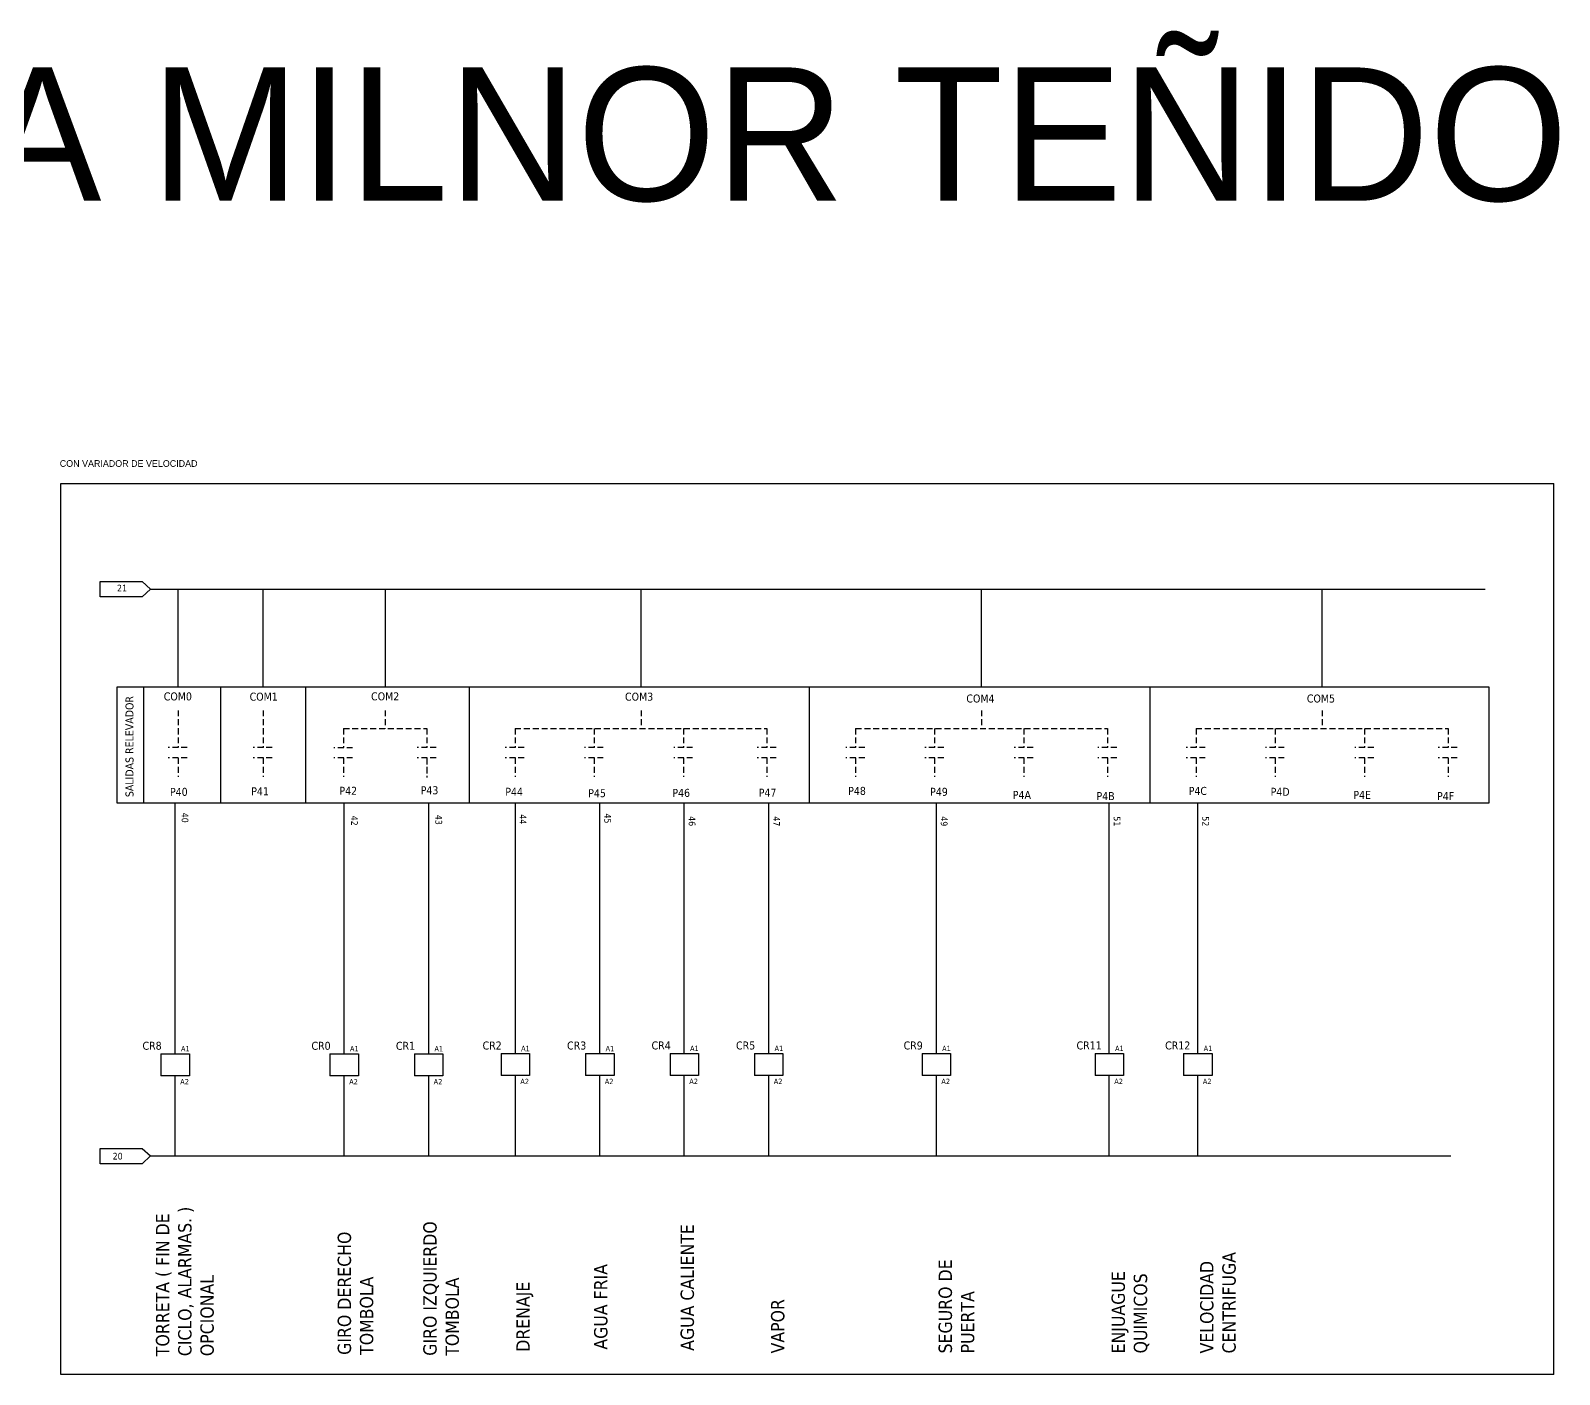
# Model space of a CAD drawing. Header units: millimetres. Extents: x 235 to 3542, y 1204 to 1708.
# Drawn here: x 1730 to 2304, y 1204 to 1708 of the extents above; entities that cross this region are included whole.
import ezdxf

# ---------------------------------------------------------------- set-up
doc = ezdxf.new("R2010")
doc.units = ezdxf.units.MM
doc.linetypes.add('LÍNEAS_OCULTAS2', pattern=[4.7625, 3.175, -1.5875])
doc.layers.add('Capa1', color=7, linetype='LÍNEAS_OCULTAS2')
doc.styles.add('Tahoma', font='tahoma.ttf')

msp = doc.modelspace()

# ---------------------------------------------------------------- linework, layer by layer
for p, q in [((1741.628, 1204.14), (1741.628, 1538.14)), ((1741.628, 1538.14), (2301.371, 1538.14)), ((2301.371, 1204.14), (2301.371, 1538.14)), ((1756.375, 1501.41), (1772.144, 1501.41)), ((1756.375, 1495.647), (1756.375, 1501.41)), ((1772.144, 1501.41), (1775.268, 1498.603)), ((1775.268, 1498.603), (1772.144, 1495.647)), ((1775.268, 1498.603), (2275.634, 1498.603)), ((1785.616, 1461.94), (1785.616, 1498.603)), ((1817.497, 1461.94), (1817.497, 1498.603)), ((1863.291, 1498.603), (1863.291, 1461.94)), ((1959.192, 1461.94), (1959.192, 1498.603)), ((2086.848, 1461.94), (2086.848, 1498.603)), ((2214.505, 1461.94), (2214.505, 1498.603)), ((1772.144, 1495.647), (1756.375, 1495.647)), ((1772.71, 1461.94), (1772.71, 1418.372)), ((1801.616, 1418.372), (1801.616, 1461.94)), ((1833.497, 1418.372), (1833.497, 1461.94)), ((1894.947, 1418.166), (1894.947, 1461.734)), ((2022.418, 1418.372), (2022.418, 1461.94)), ((2150.075, 1418.372), (2150.075, 1461.94)), ((1784.463, 1418.283), (1784.463, 1410.878)), ((1847.802, 1418.271), (1847.802, 1410.866)), ((1879.471, 1418.309), (1879.471, 1410.904)), ((1911.965, 1418.372), (1911.965, 1410.967)), ((1943.634, 1418.411), (1943.634, 1411.006)), ((1975.304, 1418.404), (1975.304, 1410.999)), ((2006.973, 1418.353), (2006.973, 1410.948)), ((2069.805, 1418.353), (2069.805, 1410.948)), ((2134.629, 1418.353), (2134.629, 1410.948)), ((2167.833, 1418.353), (2167.833, 1410.948)), ((1784.463, 1410.878), (1784.463, 1364.318)), ((1847.802, 1410.866), (1847.802, 1364.305)), ((1879.471, 1410.904), (1879.471, 1364.298)), ((1911.965, 1410.967), (1911.965, 1364.406)), ((1943.634, 1411.006), (1943.634, 1364.4)), ((1975.304, 1410.999), (1975.304, 1364.438)), ((2006.973, 1411.038), (2006.973, 1364.432)), ((2069.805, 1411.038), (2069.805, 1364.432)), ((2134.629, 1411.038), (2134.629, 1364.432)), ((2167.833, 1411.038), (2167.833, 1364.432)), ((1784.463, 1364.318), (1784.463, 1331.174)), ((1847.802, 1364.305), (1847.802, 1361.305)), ((1879.471, 1364.298), (1879.471, 1361.298)), ((1911.965, 1364.406), (1911.965, 1361.406)), ((1943.634, 1364.4), (1943.634, 1361.4)), ((1975.304, 1364.438), (1975.304, 1361.438)), ((2006.973, 1364.432), (2006.973, 1361.432)), ((2069.805, 1364.432), (2069.805, 1361.432)), ((2134.629, 1364.432), (2134.629, 1361.432)), ((2167.833, 1364.432), (2167.833, 1361.432)), ((1847.802, 1361.305), (1847.802, 1331.161)), ((1879.471, 1361.298), (1879.471, 1331.155)), ((1911.965, 1361.406), (1911.965, 1331.262)), ((1943.634, 1361.4), (1943.634, 1331.256)), ((1975.304, 1361.438), (1975.304, 1331.295)), ((2006.973, 1361.432), (2006.973, 1331.288)), ((2069.805, 1361.432), (2069.805, 1331.288)), ((2134.629, 1361.432), (2134.629, 1331.288)), ((2167.833, 1361.432), (2167.833, 1331.288)), ((1784.463, 1331.174), (1784.463, 1324.323)), ((1847.802, 1331.161), (1847.802, 1324.31)), ((1879.471, 1331.155), (1879.471, 1324.303)), ((1911.965, 1331.262), (1911.965, 1324.411)), ((1943.634, 1331.256), (1943.634, 1324.404)), ((1975.304, 1331.295), (1975.304, 1324.443)), ((2006.973, 1331.288), (2006.973, 1324.437)), ((2069.805, 1331.288), (2069.805, 1324.437)), ((2134.629, 1331.288), (2134.629, 1324.437)), ((2167.833, 1331.288), (2167.833, 1324.437)), ((1779.225, 1324.323), (1789.907, 1324.323)), ((1779.225, 1324.323), (1779.225, 1316.078)), ((1789.907, 1324.323), (1789.907, 1316.078)), ((1842.564, 1324.31), (1853.245, 1324.31)), ((1842.564, 1324.31), (1842.564, 1316.066)), ((1853.245, 1324.31), (1853.245, 1316.066)), ((1874.233, 1324.303), (1884.914, 1324.303)), ((1874.233, 1324.303), (1874.233, 1316.059)), ((1884.914, 1324.303), (1884.914, 1316.059)), ((1906.727, 1324.411), (1917.409, 1324.411)), ((1906.727, 1324.411), (1906.727, 1316.167)), ((1917.409, 1324.411), (1917.409, 1316.167)), ((1938.397, 1324.404), (1949.078, 1324.404)), ((1938.397, 1324.404), (1938.397, 1316.16)), ((1949.078, 1324.404), (1949.078, 1316.16)), ((1970.066, 1324.443), (1980.747, 1324.443)), ((1970.066, 1324.443), (1970.066, 1316.199)), ((1980.747, 1324.443), (1980.747, 1316.199)), ((2001.735, 1324.437), (2012.416, 1324.437)), ((2001.735, 1324.437), (2001.735, 1316.193)), ((2012.416, 1324.437), (2012.416, 1316.193)), ((2064.567, 1324.437), (2075.248, 1324.437)), ((2064.567, 1324.437), (2064.567, 1316.193)), ((2075.248, 1324.437), (2075.248, 1316.193)), ((2129.392, 1324.437), (2140.073, 1324.437)), ((2129.392, 1324.437), (2129.392, 1316.193)), ((2140.073, 1324.437), (2140.073, 1316.193)), ((2162.595, 1324.437), (2173.277, 1324.437)), ((2162.595, 1324.437), (2162.595, 1316.193)), ((2173.277, 1324.437), (2173.277, 1316.193)), ((1789.907, 1316.078), (1779.225, 1316.078)), ((1784.463, 1316.078), (1784.463, 1309.227)), ((1853.245, 1316.066), (1842.564, 1316.066)), ((1847.802, 1316.066), (1847.802, 1309.214)), ((1884.914, 1316.059), (1874.233, 1316.059)), ((1879.471, 1316.059), (1879.471, 1309.208)), ((1917.409, 1316.167), (1906.727, 1316.167)), ((1911.965, 1316.167), (1911.965, 1309.315)), ((1949.078, 1316.16), (1938.397, 1316.16)), ((1943.634, 1316.16), (1943.634, 1309.309)), ((1980.747, 1316.199), (1970.066, 1316.199)), ((1975.304, 1316.199), (1975.304, 1309.348)), ((2012.416, 1316.193), (2001.735, 1316.193)), ((2006.973, 1316.193), (2006.973, 1309.341)), ((2075.248, 1316.193), (2064.567, 1316.193)), ((2069.805, 1316.193), (2069.805, 1309.341)), ((2140.073, 1316.193), (2129.392, 1316.193)), ((2134.629, 1316.193), (2134.629, 1309.341)), ((2173.277, 1316.193), (2162.595, 1316.193)), ((2167.833, 1316.193), (2167.833, 1309.341)), ((1784.463, 1309.227), (1784.463, 1286.063)), ((1847.802, 1309.214), (1847.802, 1286.064)), ((1879.471, 1309.208), (1879.471, 1286.065)), ((1911.965, 1309.315), (1911.965, 1286.065)), ((1943.634, 1309.309), (1943.634, 1286.066)), ((1975.304, 1309.348), (1975.304, 1286.067)), ((2006.973, 1309.341), (2006.973, 1286.067)), ((2069.805, 1309.341), (2069.805, 1286.073)), ((2134.629, 1309.341), (2134.629, 1286.073)), ((2167.833, 1309.341), (2167.833, 1286.073)), ((1756.375, 1288.87), (1772.144, 1288.87)), ((1756.375, 1283.106), (1756.375, 1288.87)), ((1772.144, 1288.87), (1775.268, 1286.062)), ((1775.268, 1286.062), (1772.144, 1283.106)), ((1775.268, 1286.062), (2262.833, 1286.073)), ((1772.144, 1283.106), (1756.375, 1283.106)), ((2301.371, 1204.14), (1741.628, 1204.14))]:
    msp.add_line(p, q)
msp.add_lwpolyline([(1762.829, 1461.94), (2277.064, 1461.94), (2277.064, 1418.372), (1762.829, 1418.372)], close=True)
at = {"layer": 'Capa1', "ltscale": 0.7}
for p, q in [((1785.616, 1453.125), (1785.616, 1446.325)), ((1817.497, 1453.125), (1817.497, 1445.911)), ((1863.291, 1453.125), (1863.291, 1446.325)), ((1959.192, 1453.125), (1959.192, 1446.325)), ((2086.848, 1453.125), (2086.848, 1446.325)), ((2214.505, 1453.125), (2214.505, 1446.325)), ((1785.616, 1446.325), (1785.616, 1439.225)), ((1817.497, 1446.325), (1817.497, 1439.225)), ((1847.634, 1446.325), (1878.947, 1446.325)), ((1847.634, 1446.325), (1847.634, 1439.225)), ((1878.947, 1446.325), (1878.947, 1439.225)), ((1911.965, 1446.325), (2006.418, 1446.325)), ((1911.965, 1446.325), (1911.965, 1439.225)), ((1941.593, 1446.325), (1941.593, 1439.225)), ((1975.105, 1446.325), (1975.105, 1439.225)), ((2006.418, 1446.325), (2006.418, 1439.225)), ((2039.622, 1446.325), (2134.075, 1446.325)), ((2039.622, 1446.325), (2039.622, 1439.225)), ((2069.25, 1446.325), (2069.25, 1439.225)), ((2102.761, 1446.325), (2102.761, 1439.225)), ((2134.075, 1446.325), (2134.075, 1439.225)), ((2167.278, 1446.325), (2261.731, 1446.325)), ((2167.278, 1446.325), (2167.278, 1439.225)), ((2196.906, 1446.325), (2196.906, 1439.225)), ((2230.418, 1446.325), (2230.418, 1439.225)), ((2261.731, 1446.325), (2261.731, 1439.225)), ((1789.069, 1439.225), (1781.969, 1439.225)), ((1820.95, 1439.225), (1813.85, 1439.225)), ((1851.087, 1439.02), (1843.987, 1439.02)), ((1882.4, 1439.225), (1875.3, 1439.225)), ((1915.418, 1439.225), (1908.318, 1439.225)), ((1945.046, 1439.225), (1937.946, 1439.225)), ((1978.557, 1439.225), (1971.458, 1439.225)), ((2009.87, 1439.225), (2002.771, 1439.225)), ((2043.074, 1439.225), (2035.975, 1439.225)), ((2072.702, 1439.225), (2065.603, 1439.225)), ((2106.214, 1439.225), (2099.115, 1439.225)), ((2137.527, 1439.225), (2130.428, 1439.225)), ((2170.731, 1439.225), (2163.631, 1439.225)), ((2200.359, 1439.225), (2193.26, 1439.225)), ((2233.871, 1439.225), (2226.771, 1439.225)), ((2265.184, 1439.225), (2258.084, 1439.225)), ((1789.069, 1435.266), (1781.969, 1435.266)), ((1785.616, 1435.266), (1785.616, 1428.166)), ((1820.95, 1435.266), (1813.85, 1435.266)), ((1817.497, 1435.266), (1817.497, 1428.166)), ((1851.087, 1435.266), (1843.987, 1435.266)), ((1847.634, 1435.266), (1847.634, 1428.166)), ((1882.4, 1435.266), (1875.3, 1435.266)), ((1878.947, 1435.266), (1878.947, 1428.166)), ((1878.947, 1435.06), (1878.947, 1427.96)), ((1915.418, 1435.266), (1908.318, 1435.266)), ((1911.965, 1435.266), (1911.965, 1428.166)), ((1911.965, 1435.266), (1911.965, 1428.166)), ((1945.046, 1435.266), (1937.946, 1435.266)), ((1941.593, 1435.266), (1941.593, 1428.166)), ((1941.593, 1435.266), (1941.593, 1428.166)), ((1978.557, 1435.266), (1971.458, 1435.266)), ((1975.105, 1435.266), (1975.105, 1428.166)), ((1975.105, 1435.266), (1975.105, 1428.166)), ((2009.87, 1435.266), (2002.771, 1435.266)), ((2006.418, 1435.266), (2006.418, 1428.166)), ((2006.418, 1435.266), (2006.418, 1428.166)), ((2043.074, 1435.266), (2035.975, 1435.266)), ((2039.622, 1435.266), (2039.622, 1428.166)), ((2039.622, 1435.266), (2039.622, 1428.166)), ((2072.702, 1435.266), (2065.603, 1435.266)), ((2069.25, 1435.266), (2069.25, 1428.166)), ((2069.25, 1435.266), (2069.25, 1428.166)), ((2106.214, 1435.266), (2099.115, 1435.266)), ((2102.761, 1435.266), (2102.761, 1428.166)), ((2102.761, 1435.266), (2102.761, 1428.166)), ((2137.527, 1435.266), (2130.428, 1435.266)), ((2134.075, 1435.266), (2134.075, 1428.166)), ((2134.075, 1435.266), (2134.075, 1428.166)), ((2170.731, 1435.266), (2163.631, 1435.266)), ((2167.278, 1435.266), (2167.278, 1428.166)), ((2167.278, 1435.266), (2167.278, 1428.166)), ((2200.359, 1435.266), (2193.26, 1435.266)), ((2196.906, 1435.266), (2196.906, 1428.166)), ((2196.906, 1435.266), (2196.906, 1428.166)), ((2233.871, 1435.266), (2226.771, 1435.266)), ((2230.418, 1435.266), (2230.418, 1428.166)), ((2230.418, 1435.266), (2230.418, 1428.166)), ((2265.184, 1435.266), (2258.084, 1435.266)), ((2261.731, 1435.266), (2261.731, 1428.166)), ((2261.731, 1435.266), (2261.731, 1428.166))]:
    msp.add_line(p, q, dxfattribs=at)

# ---------------------------------------------------------------- texts
at = {"insert": (1017.557, 1694.192), "char_height": 50, "attachment_point": 1}
msp.add_mtext_dynamic_manual_height_columns('DIAGRAMA LAVADORA MILNOR TEÑIDO', width=2366.97927, gutter_width=15, heights=[0], dxfattribs=at)
at = {"insert": (1741.286, 1546.927), "char_height": 2.5, "width": 132.79291, "attachment_point": 1}
msp.add_mtext('CON VARIADOR DE VELOCIDAD', dxfattribs=at)
at = {"attachment_point": 1, "style": 'Tahoma'}
for s, insert, char_height, width in [('21', (1762.739, 1500.21), 2.5, 15.27778), ('COM0', (1780.274, 1459.855), 3, 15.27778), ('COM1', (1812.465, 1459.757), 3, 15.27778), ('COM2', (1857.997, 1459.874), 3, 15.27778), ('COM3', (1953.201, 1459.757), 3, 15.27778), ('COM4', (2081.166, 1459.067), 3, 15.27778), ('COM5', (2208.822, 1459.067), 3, 15.27778), ('P40', (1782.595, 1424.071), 3, 15.27778), ('P41', (1813.058, 1424.278), 3, 15.27778), ('P42', (1846.121, 1424.456), 3, 15.27778), ('P43', (1876.585, 1424.663), 3, 15.27778), ('P44', (1908.31, 1424.085), 3, 15.27778), ('P45', (1939.398, 1423.573), 3, 15.27778), ('P46', (1970.939, 1423.688), 3, 15.27778), ('P47', (2003.317, 1423.756), 3, 15.27778), ('P48', (2036.857, 1424.42), 3, 15.27778), ('P49', (2067.574, 1424.085), 3, 15.27778), ('P4A', (2098.581, 1422.918), 3, 15.27778), ('P4B', (2129.951, 1422.483), 3, 15.27778), ('P4C', (2164.513, 1424.42), 3, 15.27778), ('P4D', (2195.23, 1424.085), 3, 15.27778), ('P4E', (2226.237, 1422.918), 3, 15.27778), ('P4F', (2257.608, 1422.483), 3, 15.27778), ('CR8', (1772.306, 1328.873), 3, 4.60148), ('A1', (1786.74, 1327.252), 2, 4.60148), ('CR0', (1835.644, 1328.86), 3, 4.60148), ('A1', (1850.079, 1327.239), 2, 4.60148), ('CR1', (1867.313, 1328.853), 3, 4.60148), ('A1', (1881.748, 1327.233), 2, 4.60148), ('CR2', (1899.808, 1328.961), 3, 4.60148), ('A1', (1914.242, 1327.341), 2, 4.60148), ('CR3', (1931.477, 1328.955), 3, 4.60148), ('A1', (1945.911, 1327.334), 2, 4.60148), ('CR4', (1963.146, 1328.993), 3, 4.60148), ('A1', (1977.581, 1327.373), 2, 4.60148), ('CR5', (1994.815, 1328.987), 3, 4.60148), ('A1', (2009.25, 1327.366), 2, 4.60148), ('CR9', (2057.647, 1328.987), 3, 4.60148), ('A1', (2072.082, 1327.366), 2, 4.60148), ('CR11', (2122.472, 1328.987), 3, 4.60148), ('A1', (2136.906, 1327.366), 2, 4.60148), ('CR12', (2155.676, 1328.987), 3, 4.60148), ('A1', (2170.11, 1327.366), 2, 4.60148), ('A2', (1786.443, 1314.901), 2, 4.60148), ('A2', (1849.781, 1314.888), 2, 4.60148), ('A2', (1881.45, 1314.881), 2, 4.60148), ('A2', (1913.945, 1314.989), 2, 4.60148), ('A2', (1945.614, 1314.983), 2, 4.60148), ('A2', (1977.283, 1315.021), 2, 4.60148), ('A2', (2008.952, 1315.015), 2, 4.60148), ('A2', (2071.784, 1315.015), 2, 4.60148), ('A2', (2136.609, 1315.015), 2, 4.60148), ('A2', (2169.813, 1315.015), 2, 4.60148), ('20', (1761.115, 1287.216), 2.5, 15.27778)]:
    msp.add_mtext(s, dxfattribs=dict(at, insert=insert, char_height=char_height, width=width))
for s, insert, char_height, width, rotation in [('SALIDAS RELEVADOR', (1765.929, 1420.581), 3, 53.74005, 90), ('40', (1789.511, 1414.737), 2.5, 15.27778, 270), ('42', (1853.015, 1413.634), 2.5, 15.27778, 270), ('43', (1884.625, 1413.959), 2.5, 15.27778, 270), ('44', (1916.152, 1414.177), 2.5, 15.27778, 270), ('45', (1947.924, 1414.473), 2.5, 15.27778, 270), ('46', (1979.597, 1413.451), 2.5, 15.27778, 270), ('47', (2011.266, 1413.4), 2.5, 15.27778, 270), ('49', (2074.098, 1413.4), 2.5, 15.27778, 270), ('51', (2138.923, 1413.4), 2.5, 15.27778, 270), ('52', (2172.126, 1413.4), 2.5, 15.27778, 270), ('TORRETA ( FIN DE CICLO, ALARMAS. ) OPCIONAL', (1777.339, 1210.983), 5, 63.53882, 90), ('GIRO IZQUIERDO TOMBOLA', (1877.568, 1211.136), 5, 57.55143, 90), ('GIRO DERECHO TOMBOLA', (1845.472, 1211.475), 5, 52.19022, 90), ('AGUA CALIENTE', (1974.033, 1212.988), 5, 45.04191, 90), ('VELOCIDAD CENTRIFUGA', (2168.792, 1212.014), 5, 45.04191, 90), ('AGUA FRIA', (1941.597, 1213.441), 5, 45.04191, 90), ('SEGURO DE PUERTA', (2070.763, 1212.014), 5, 45.04191, 90), ('DRENAJE', (1912.457, 1212.629), 5, 54.93704, 90), ('ENJUAGUE QUIMICOS', (2135.588, 1212.014), 5, 45.04191, 90), ('VAPOR', (2007.931, 1212.014), 5, 45.04191, 90)]:
    msp.add_mtext(s, dxfattribs=dict(at, insert=insert, char_height=char_height, width=width, rotation=rotation))

doc.saveas('drawing.dxf')
